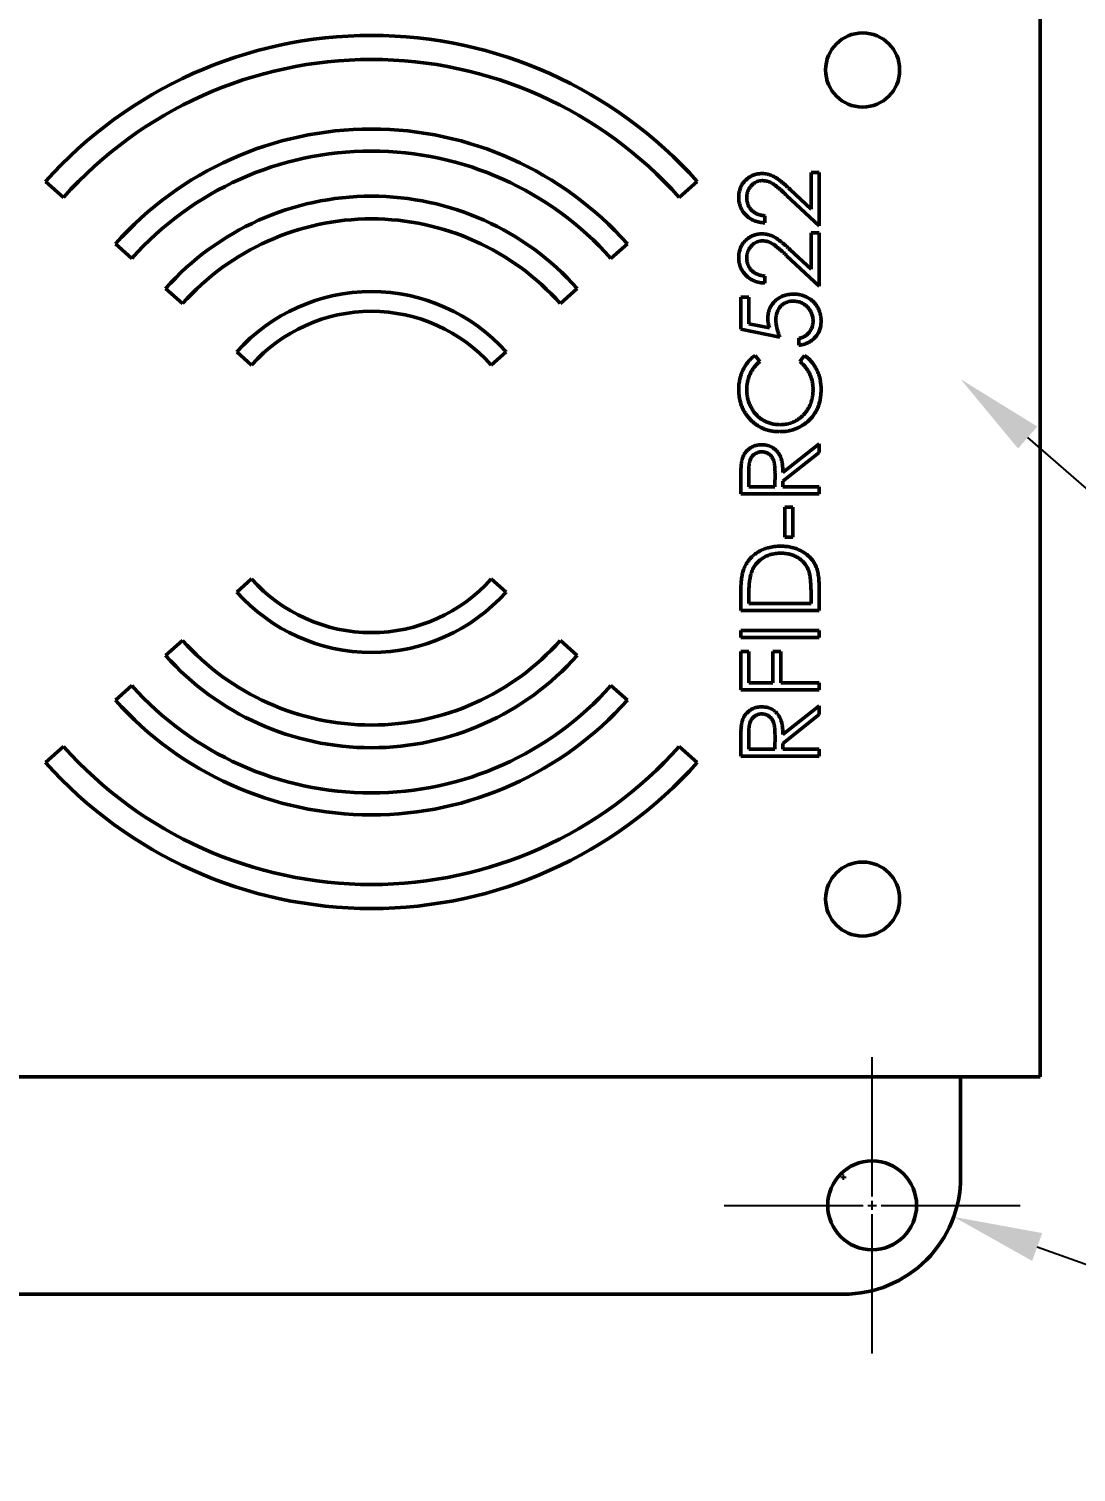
# Model space of a CAD drawing. Header units: millimetres. Extents: x 2803 to 446186229, y 1206 to 1506.
# Drawn here: x 2916.34 to 2951.72, y 1416.01 to 1464.75 of the extents above; entities that cross this region are included whole.
import ezdxf
from ezdxf import colors
from ezdxf.entities.mleader import LeaderData, LeaderLine
from ezdxf.math import Vec2, Vec3

# ---------------------------------------------------------------- set-up
doc = ezdxf.new("R2010")
doc.units = ezdxf.units.MM
doc.linetypes.add('CENTER2', pattern=[28.575, 19.05, -3.175, 3.175, -3.175])
doc.layers.add('Tonk', color=7, linetype='Continuous', lineweight=25)
doc.layers.add('Видимый контур (ГОСТ)', color=7, linetype='Continuous', lineweight=50)
doc.styles.add('GOST-2.304_Type-B_italic', font='GOST Common Italic.ttf')
doc.styles.get("Standard").update_dxf_attribs({"font": '', "width": 0.8, "oblique": 15})
doc.styles.get('Standard').set_extended_font_data('GOST type B')
doc.dimstyles.get("Standard").update_dxf_attribs({"dimtxt": 3, "dimasz": 3, "dimexe": 0.18, "dimexo": 0.0625, "dimgap": 0.09, "dimtad": 0, "dimtih": 1, "dimtoh": 1, "dimdec": 0, "dimzin": 0, "dimdsep": 46, "dimtxsty": 'GOST-2.304_Type-B_italic', "dimcen": 0.09, "dimadec": 0, "dimazin": 0, "dimtfac": 1, "dimtdec": 0, "dimtofl": 0, "dimtmove": 0, "dimatfit": 3, "dimfxl": 1, "dimtolj": 1, "dimtzin": 0, "dimarcsym": 0})

# ---------------------------------------------------------------- blocks, each defined once
blk = doc.blocks.new('*D38')
at = {"layer": 'Tonk', "color": 0, "lineweight": -2, "transparency": 16777216}
for p, q in [((2943.774, 1425.972), (2943.954, 1425.972)), ((2943.864, 1425.882), (2943.864, 1426.062)), ((2966.023, 1417.977), (2950.405, 1423.612)), ((2972.344, 1417.977), (2966.023, 1417.977))]:
    blk.add_line(p, q, dxfattribs=at)
at = {"layer": 'Tonk', "color": 0, "transparency": 16777216}
blk.add_solid([(2950.575, 1424.082), (2950.235, 1423.142), (2947.583, 1424.63)], dxfattribs=at)
at = {"layer": 'Tonk', "color": 0, "transparency": 16777216, "insert": (2974.741, 1417.977), "char_height": 3, "attachment_point": 5, "style": 'GOST-2.304_Type-B_italic'}
blk.add_mtext('\\A1;R3', dxfattribs=at)
blk = doc.blocks.new('*U39')
at = {"layer": 'Tonk', "color": 0, "linetype": 'CENTER2', "transparency": 16777216}
for p, q in [((0, 0.3), (0, 5)), ((-5, 0), (-0.3, 0)), ((0.3, 0), (5, 0)), ((0, -5), (0, -0.3))]:
    blk.add_line(p, q, dxfattribs=at)
at = {"layer": 'Tonk', "color": 0, "linetype": 'Continuous', "transparency": 16777216}
for p, q in [((-0.15, 0), (0.15, 0)), ((0, -0.15), (0, 0.15))]:
    blk.add_line(p, q, dxfattribs=at)

msp = doc.modelspace()

# ---------------------------------------------------------------- linework, layer by layer
at = {"layer": 'Видимый контур (ГОСТ)'}
for p, q in [((2950.509, 1429.365), (2950.509, 1469.365)), ((2916.912, 1459.599), (2917.516, 1459.06)), ((2938.316, 1459.06), (2938.92, 1459.599)), ((2942.765, 1459.9), (2943.037, 1459.9)), ((2942.765, 1458.669), (2942.765, 1459.9)), ((2943.037, 1459.9), (2943.037, 1458.102)), ((2943.037, 1458.102), (2941.942, 1459.128)), ((2942.059, 1459.331), (2942.765, 1458.669)), ((2941.205, 1458.442), (2941.205, 1458.204)), ((2942.765, 1457.865), (2943.037, 1457.865)), ((2942.765, 1456.634), (2942.765, 1457.865)), ((2943.037, 1457.865), (2943.037, 1456.067)), ((2919.271, 1457.496), (2919.825, 1457.003)), ((2936.008, 1457.003), (2936.562, 1457.496)), ((2943.037, 1456.067), (2941.942, 1457.093)), ((2942.059, 1457.296), (2942.765, 1456.634)), ((2941.205, 1456.406), (2941.205, 1456.169)), ((2920.964, 1455.986), (2921.536, 1455.477)), ((2934.297, 1455.477), (2934.869, 1455.986)), ((2940.391, 1454.608), (2940.391, 1455.694)), ((2940.391, 1455.694), (2940.662, 1455.694)), ((2940.662, 1455.694), (2940.662, 1454.794)), ((2941.714, 1454.337), (2940.391, 1454.608)), ((2940.662, 1454.794), (2941.358, 1454.651)), ((2942.358, 1454.066), (2942.358, 1454.303)), ((2923.368, 1453.843), (2923.866, 1453.399)), ((2931.966, 1453.399), (2932.465, 1453.843)), ((2940.876, 1453.727), (2941.035, 1453.519)), ((2942.392, 1453.519), (2942.55, 1453.727)), ((2941.816, 1449.769), (2943.037, 1450.741)), ((2943.037, 1450.741), (2943.037, 1450.448)), ((2943.037, 1450.448), (2941.816, 1449.476)), ((2940.662, 1449.779), (2940.662, 1449.283)), ((2941.544, 1449.283), (2941.548, 1449.767)), ((2940.391, 1449.045), (2940.391, 1449.575)), ((2940.662, 1449.283), (2941.544, 1449.283)), ((2941.816, 1449.476), (2941.816, 1449.283)), ((2941.816, 1449.283), (2943.037, 1449.283)), ((2943.037, 1449.283), (2943.037, 1449.045)), ((2943.037, 1449.045), (2940.391, 1449.045)), ((2941.883, 1448.604), (2942.155, 1448.604)), ((2941.883, 1447.587), (2941.883, 1448.604)), ((2942.155, 1448.604), (2942.155, 1447.587)), ((2942.155, 1447.587), (2941.883, 1447.587)), ((2923.866, 1446.177), (2923.368, 1445.733)), ((2931.966, 1446.177), (2932.465, 1445.733)), ((2943.037, 1445.931), (2943.037, 1445.111)), ((2940.391, 1445.111), (2940.391, 1445.645)), ((2940.662, 1445.534), (2940.662, 1445.348)), ((2940.662, 1445.348), (2942.765, 1445.348)), ((2942.765, 1445.348), (2942.765, 1445.652)), ((2943.037, 1445.111), (2940.391, 1445.111)), ((2940.391, 1444.432), (2943.037, 1444.432)), ((2940.391, 1444.195), (2940.391, 1444.432)), ((2943.037, 1444.432), (2943.037, 1444.195)), ((2920.964, 1443.589), (2921.536, 1444.099)), ((2934.297, 1444.099), (2934.869, 1443.589)), ((2943.037, 1444.195), (2940.391, 1444.195)), ((2940.391, 1443.72), (2940.662, 1443.72)), ((2940.391, 1442.431), (2940.391, 1443.72)), ((2940.662, 1443.72), (2940.662, 1442.668)), ((2941.476, 1443.72), (2941.748, 1443.72)), ((2941.476, 1442.668), (2941.476, 1443.72)), ((2941.748, 1443.72), (2941.748, 1442.668)), ((2919.271, 1442.079), (2919.825, 1442.573)), ((2936.008, 1442.573), (2936.562, 1442.079)), ((2943.037, 1442.431), (2940.391, 1442.431)), ((2940.662, 1442.668), (2941.476, 1442.668)), ((2941.748, 1442.668), (2943.037, 1442.668)), ((2943.037, 1442.668), (2943.037, 1442.431)), ((2941.816, 1440.916), (2943.037, 1441.888)), ((2943.037, 1441.595), (2941.816, 1440.622)), ((2943.037, 1441.888), (2943.037, 1441.595)), ((2916.912, 1439.977), (2917.516, 1440.516)), ((2938.316, 1440.516), (2938.92, 1439.977)), ((2940.391, 1440.192), (2940.391, 1440.722)), ((2940.662, 1440.926), (2940.662, 1440.43)), ((2941.544, 1440.43), (2941.548, 1440.914)), ((2941.816, 1440.622), (2941.816, 1440.43)), ((2943.037, 1440.192), (2940.391, 1440.192)), ((2940.662, 1440.43), (2941.544, 1440.43)), ((2941.816, 1440.43), (2943.037, 1440.43)), ((2943.037, 1440.43), (2943.037, 1440.192)), ((2890.509, 1429.365), (2950.509, 1429.365)), ((2947.819, 1429.365), (2947.818, 1425.974)), ((2943.863, 1422.019), (2840.305, 1422.018))]:
    msp.add_line(p, q, dxfattribs=at)
for centre, radius in [((2944.509, 1463.365), 1.25), ((2944.509, 1435.365), 1.25), ((2944.83, 1425.019), 1.5)]:
    msp.add_circle(centre, radius, dxfattribs=at)
for centre, radius, start, end in [((2927.916, 1449.788), 14.743, 41.7197, 138.2803), ((2927.916, 1449.788), 13.933, 41.7197, 138.2803), ((2927.916, 1449.788), 11.583, 41.7197, 138.2803), ((2927.916, 1449.788), 10.841, 41.7197, 138.2803), ((2927.916, 1449.788), 9.314, 41.7197, 138.2803), ((2927.916, 1449.788), 8.548, 41.7197, 138.2803), ((2927.916, 1449.788), 6.093, 41.7197, 138.2803), ((2927.916, 1449.788), 5.426, 41.7197, 138.2803), ((2927.916, 1449.788), 5.426, 221.7197, 318.2803), ((2927.916, 1449.788), 6.093, 221.7197, 318.2803), ((2927.916, 1449.788), 8.548, 221.7197, 318.2803), ((2927.916, 1449.788), 9.314, 221.7197, 318.2803), ((2927.916, 1449.788), 10.841, 221.7197, 318.2803), ((2927.916, 1449.788), 11.583, 221.7197, 318.2803), ((2927.916, 1449.788), 13.933, 221.7197, 318.2803), ((2927.916, 1449.788), 14.743, 221.7197, 318.2803), ((2943.864, 1425.972), 3.954, 269.9807, 0.0193)]:
    msp.add_arc(centre, radius, start, end, dxfattribs=at)
for points, knots in [([(2940.323, 1459.067), (2940.324, 1459.096), (2940.325, 1459.153), (2940.336, 1459.236), (2940.354, 1459.315), (2940.38, 1459.39), (2940.413, 1459.461), (2940.454, 1459.527), (2940.501, 1459.589), (2940.557, 1459.646), (2940.616, 1459.698), (2940.679, 1459.742), (2940.744, 1459.781), (2940.812, 1459.813), (2940.883, 1459.836), (2940.956, 1459.854), (2941.032, 1459.864), (2941.083, 1459.865), (2941.11, 1459.866)], [0, 0, 0, 0, 0.069475, 0.136517, 0.200789, 0.26383, 0.325735, 0.387291, 0.449509, 0.512968, 0.576275, 0.63758, 0.697903, 0.757172, 0.816599, 0.876653, 0.93729, 1, 1, 1, 1]), ([(2941.131, 1459.629), (2941.113, 1459.628), (2941.077, 1459.627), (2941.025, 1459.619), (2940.975, 1459.606), (2940.926, 1459.588), (2940.88, 1459.564), (2940.835, 1459.535), (2940.792, 1459.502), (2940.752, 1459.463), (2940.715, 1459.42), (2940.683, 1459.375), (2940.656, 1459.328), (2940.633, 1459.277), (2940.616, 1459.225), (2940.604, 1459.17), (2940.596, 1459.113), (2940.595, 1459.075), (2940.594, 1459.055)], [0, 0, 0, 0, 0.061965, 0.122122, 0.180988, 0.239933, 0.299906, 0.359989, 0.421776, 0.486576, 0.551535, 0.615018, 0.677259, 0.73973, 0.80305, 0.866495, 0.931973, 1, 1, 1, 1]), ([(2941.11, 1459.866), (2941.146, 1459.865), (2941.219, 1459.862), (2941.327, 1459.841), (2941.431, 1459.807), (2941.515, 1459.766), (2941.582, 1459.725), (2941.638, 1459.688), (2941.697, 1459.644), (2941.761, 1459.594), (2941.83, 1459.538), (2941.903, 1459.475), (2941.979, 1459.405), (2942.032, 1459.356), (2942.059, 1459.331)], [0, 0, 0, 0, 0.098702, 0.195672, 0.292422, 0.391343, 0.444462, 0.504229, 0.570352, 0.642546, 0.722288, 0.807921, 0.90047, 1, 1, 1, 1]), ([(2941.942, 1459.128), (2941.916, 1459.153), (2941.866, 1459.201), (2941.792, 1459.269), (2941.725, 1459.33), (2941.662, 1459.385), (2941.604, 1459.431), (2941.553, 1459.473), (2941.505, 1459.506), (2941.45, 1459.542), (2941.383, 1459.577), (2941.301, 1459.607), (2941.217, 1459.625), (2941.159, 1459.628), (2941.131, 1459.629)], [0, 0, 0, 0, 0.110803, 0.212829, 0.306101, 0.390647, 0.466924, 0.534481, 0.593587, 0.644557, 0.7362, 0.825024, 0.911986, 1, 1, 1, 1]), ([(2941.205, 1458.204), (2941.173, 1458.206), (2941.112, 1458.209), (2941.021, 1458.223), (2940.935, 1458.243), (2940.854, 1458.272), (2940.776, 1458.308), (2940.703, 1458.351), (2940.634, 1458.402), (2940.57, 1458.459), (2940.512, 1458.522), (2940.462, 1458.589), (2940.419, 1458.66), (2940.383, 1458.734), (2940.357, 1458.813), (2940.337, 1458.894), (2940.325, 1458.979), (2940.324, 1459.037), (2940.323, 1459.067)], [0, 0, 0, 0, 0.068791, 0.135103, 0.198979, 0.261904, 0.323495, 0.385195, 0.446969, 0.509765, 0.572251, 0.633405, 0.693251, 0.752583, 0.812579, 0.873275, 0.93555, 1, 1, 1, 1]), ([(2940.594, 1459.055), (2940.595, 1459.034), (2940.596, 1458.993), (2940.603, 1458.934), (2940.616, 1458.877), (2940.634, 1458.823), (2940.656, 1458.771), (2940.684, 1458.722), (2940.717, 1458.676), (2940.754, 1458.632), (2940.796, 1458.592), (2940.843, 1458.557), (2940.893, 1458.526), (2940.948, 1458.5), (2941.006, 1458.478), (2941.069, 1458.461), (2941.135, 1458.448), (2941.181, 1458.444), (2941.205, 1458.442)], [0, 0, 0, 0, 0.064439, 0.126547, 0.186887, 0.245878, 0.304041, 0.362191, 0.420976, 0.48066, 0.5406, 0.600689, 0.661936, 0.724443, 0.789038, 0.856314, 0.926352, 1, 1, 1, 1]), ([(2940.323, 1457.032), (2940.324, 1457.061), (2940.325, 1457.118), (2940.336, 1457.201), (2940.354, 1457.28), (2940.38, 1457.355), (2940.413, 1457.426), (2940.454, 1457.492), (2940.501, 1457.554), (2940.557, 1457.611), (2940.616, 1457.662), (2940.679, 1457.707), (2940.744, 1457.745), (2940.812, 1457.777), (2940.883, 1457.801), (2940.956, 1457.819), (2941.032, 1457.829), (2941.083, 1457.83), (2941.11, 1457.831)], [0, 0, 0, 0, 0.069475, 0.136517, 0.200789, 0.26383, 0.325735, 0.387291, 0.449509, 0.512968, 0.576275, 0.63758, 0.697903, 0.757172, 0.816599, 0.876653, 0.93729, 1, 1, 1, 1]), ([(2941.131, 1457.594), (2941.113, 1457.593), (2941.077, 1457.592), (2941.025, 1457.584), (2940.975, 1457.571), (2940.926, 1457.553), (2940.88, 1457.529), (2940.835, 1457.5), (2940.792, 1457.466), (2940.752, 1457.428), (2940.715, 1457.385), (2940.683, 1457.34), (2940.656, 1457.292), (2940.633, 1457.242), (2940.616, 1457.19), (2940.604, 1457.135), (2940.596, 1457.078), (2940.595, 1457.039), (2940.594, 1457.02)], [0, 0, 0, 0, 0.061965, 0.122122, 0.180988, 0.239933, 0.299906, 0.359989, 0.421776, 0.486576, 0.551535, 0.615018, 0.677259, 0.73973, 0.80305, 0.866495, 0.931973, 1, 1, 1, 1]), ([(2941.11, 1457.831), (2941.146, 1457.83), (2941.219, 1457.827), (2941.327, 1457.805), (2941.431, 1457.772), (2941.515, 1457.731), (2941.582, 1457.69), (2941.638, 1457.652), (2941.697, 1457.609), (2941.761, 1457.559), (2941.83, 1457.502), (2941.903, 1457.44), (2941.979, 1457.37), (2942.032, 1457.321), (2942.059, 1457.296)], [0, 0, 0, 0, 0.098702, 0.195672, 0.292422, 0.391343, 0.444462, 0.504229, 0.570352, 0.642546, 0.722288, 0.807921, 0.90047, 1, 1, 1, 1]), ([(2941.942, 1457.093), (2941.916, 1457.118), (2941.866, 1457.166), (2941.792, 1457.234), (2941.725, 1457.295), (2941.662, 1457.349), (2941.604, 1457.396), (2941.553, 1457.438), (2941.505, 1457.471), (2941.45, 1457.507), (2941.383, 1457.542), (2941.301, 1457.572), (2941.217, 1457.59), (2941.159, 1457.592), (2941.131, 1457.594)], [0, 0, 0, 0, 0.110803, 0.212829, 0.306101, 0.390647, 0.466924, 0.534481, 0.593587, 0.644557, 0.7362, 0.825024, 0.911986, 1, 1, 1, 1]), ([(2941.205, 1456.169), (2941.173, 1456.17), (2941.112, 1456.173), (2941.021, 1456.188), (2940.935, 1456.208), (2940.854, 1456.237), (2940.776, 1456.273), (2940.703, 1456.315), (2940.634, 1456.366), (2940.57, 1456.424), (2940.512, 1456.486), (2940.462, 1456.554), (2940.419, 1456.625), (2940.383, 1456.699), (2940.357, 1456.777), (2940.337, 1456.859), (2940.325, 1456.944), (2940.324, 1457.002), (2940.323, 1457.032)], [0, 0, 0, 0, 0.068791, 0.135103, 0.198979, 0.261904, 0.323495, 0.385195, 0.446969, 0.509765, 0.572251, 0.633405, 0.693251, 0.752583, 0.812579, 0.873275, 0.93555, 1, 1, 1, 1]), ([(2940.594, 1457.02), (2940.595, 1456.999), (2940.596, 1456.958), (2940.603, 1456.899), (2940.616, 1456.842), (2940.634, 1456.787), (2940.656, 1456.736), (2940.684, 1456.686), (2940.717, 1456.64), (2940.754, 1456.597), (2940.796, 1456.557), (2940.843, 1456.522), (2940.893, 1456.491), (2940.948, 1456.464), (2941.006, 1456.443), (2941.069, 1456.426), (2941.135, 1456.413), (2941.181, 1456.409), (2941.205, 1456.406)], [0, 0, 0, 0, 0.064439, 0.126547, 0.186887, 0.245878, 0.304041, 0.362191, 0.420976, 0.48066, 0.5406, 0.600689, 0.661936, 0.724443, 0.789038, 0.856314, 0.926352, 1, 1, 1, 1]), ([(2941.307, 1454.963), (2941.307, 1454.993), (2941.309, 1455.051), (2941.321, 1455.136), (2941.34, 1455.217), (2941.366, 1455.294), (2941.4, 1455.367), (2941.443, 1455.436), (2941.492, 1455.501), (2941.549, 1455.561), (2941.612, 1455.616), (2941.679, 1455.664), (2941.751, 1455.705), (2941.827, 1455.738), (2941.907, 1455.765), (2941.992, 1455.782), (2942.081, 1455.794), (2942.141, 1455.795), (2942.172, 1455.796)], [0, 0, 0, 0, 0.065808, 0.129394, 0.190894, 0.251281, 0.310815, 0.370371, 0.430768, 0.492881, 0.555104, 0.616067, 0.677256, 0.73826, 0.800762, 0.864778, 0.931045, 1, 1, 1, 1]), ([(2942.162, 1455.558), (2942.141, 1455.558), (2942.099, 1455.557), (2942.039, 1455.549), (2941.981, 1455.535), (2941.927, 1455.516), (2941.875, 1455.491), (2941.826, 1455.462), (2941.781, 1455.426), (2941.74, 1455.385), (2941.701, 1455.34), (2941.668, 1455.291), (2941.641, 1455.237), (2941.617, 1455.181), (2941.6, 1455.121), (2941.587, 1455.057), (2941.58, 1454.99), (2941.579, 1454.944), (2941.578, 1454.92)], [0, 0, 0, 0, 0.065351, 0.127916, 0.18836, 0.247216, 0.30563, 0.36377, 0.422661, 0.482687, 0.5433, 0.604118, 0.664965, 0.727413, 0.791468, 0.858055, 0.927037, 1, 1, 1, 1]), ([(2942.833, 1454.887), (2942.833, 1454.909), (2942.831, 1454.954), (2942.822, 1455.02), (2942.807, 1455.083), (2942.786, 1455.143), (2942.759, 1455.202), (2942.726, 1455.257), (2942.687, 1455.311), (2942.642, 1455.361), (2942.593, 1455.407), (2942.541, 1455.448), (2942.484, 1455.482), (2942.426, 1455.51), (2942.364, 1455.532), (2942.3, 1455.547), (2942.232, 1455.556), (2942.186, 1455.558), (2942.162, 1455.558)], [0, 0, 0, 0, 0.064207, 0.126425, 0.18768, 0.248216, 0.308305, 0.369661, 0.431699, 0.495947, 0.559758, 0.622295, 0.683911, 0.745092, 0.80674, 0.869087, 0.93329, 1, 1, 1, 1]), ([(2942.172, 1455.796), (2942.194, 1455.795), (2942.237, 1455.794), (2942.3, 1455.789), (2942.363, 1455.779), (2942.423, 1455.766), (2942.483, 1455.749), (2942.541, 1455.729), (2942.598, 1455.703), (2942.653, 1455.676), (2942.706, 1455.644), (2942.756, 1455.61), (2942.803, 1455.573), (2942.846, 1455.534), (2942.887, 1455.491), (2942.924, 1455.446), (2942.958, 1455.399), (2942.988, 1455.349), (2943.016, 1455.296), (2943.039, 1455.241), (2943.06, 1455.185), (2943.076, 1455.127), (2943.089, 1455.066), (2943.098, 1455.003), (2943.104, 1454.939), (2943.104, 1454.895), (2943.105, 1454.873)], [0, 0, 0, 0, 0.044014, 0.087434, 0.130118, 0.172554, 0.214555, 0.256298, 0.298438, 0.340849, 0.382715, 0.423924, 0.464246, 0.504074, 0.543862, 0.583567, 0.623094, 0.663229, 0.703551, 0.743938, 0.784541, 0.82575, 0.867757, 0.910745, 0.954914, 1, 1, 1, 1]), ([(2941.358, 1454.651), (2941.35, 1454.679), (2941.335, 1454.734), (2941.319, 1454.814), (2941.309, 1454.89), (2941.307, 1454.939), (2941.307, 1454.963)], [0, 0, 0, 0, 0.275068, 0.532901, 0.773973, 1, 1, 1, 1]), ([(2941.578, 1454.92), (2941.579, 1454.9), (2941.579, 1454.857), (2941.586, 1454.792), (2941.597, 1454.724), (2941.612, 1454.653), (2941.631, 1454.578), (2941.654, 1454.501), (2941.682, 1454.42), (2941.703, 1454.365), (2941.714, 1454.337)], [0, 0, 0, 0, 0.102203, 0.211023, 0.3251, 0.446502, 0.573788, 0.708901, 0.850358, 1, 1, 1, 1]), ([(2942.358, 1454.303), (2942.384, 1454.309), (2942.432, 1454.32), (2942.5, 1454.345), (2942.561, 1454.375), (2942.615, 1454.411), (2942.662, 1454.454), (2942.704, 1454.502), (2942.742, 1454.557), (2942.774, 1454.618), (2942.801, 1454.682), (2942.819, 1454.749), (2942.831, 1454.817), (2942.833, 1454.864), (2942.833, 1454.887)], [0, 0, 0, 0, 0.094687, 0.181994, 0.264377, 0.34218, 0.418618, 0.496509, 0.577369, 0.661511, 0.746733, 0.831258, 0.915206, 1, 1, 1, 1]), ([(2943.105, 1454.873), (2943.104, 1454.847), (2943.103, 1454.795), (2943.092, 1454.719), (2943.077, 1454.646), (2943.054, 1454.576), (2943.025, 1454.509), (2942.988, 1454.446), (2942.946, 1454.385), (2942.897, 1454.329), (2942.844, 1454.277), (2942.786, 1454.23), (2942.724, 1454.188), (2942.658, 1454.152), (2942.589, 1454.122), (2942.515, 1454.098), (2942.438, 1454.078), (2942.385, 1454.07), (2942.358, 1454.066)], [0, 0, 0, 0, 0.065421, 0.128708, 0.190236, 0.250724, 0.310637, 0.370766, 0.431615, 0.493523, 0.555883, 0.617342, 0.678668, 0.740711, 0.802985, 0.866803, 0.932347, 1, 1, 1, 1]), ([(2940.323, 1452.572), (2940.323, 1452.603), (2940.324, 1452.663), (2940.331, 1452.752), (2940.343, 1452.838), (2940.359, 1452.923), (2940.379, 1453.005), (2940.404, 1453.085), (2940.434, 1453.163), (2940.468, 1453.239), (2940.506, 1453.311), (2940.548, 1453.381), (2940.594, 1453.447), (2940.642, 1453.51), (2940.696, 1453.569), (2940.752, 1453.626), (2940.812, 1453.678), (2940.855, 1453.71), (2940.876, 1453.727)], [0, 0, 0, 0, 0.068548, 0.135683, 0.201215, 0.265682, 0.329267, 0.392395, 0.45507, 0.517127, 0.57879, 0.63974, 0.700192, 0.759806, 0.819628, 0.879355, 0.939512, 1, 1, 1, 1]), ([(2942.55, 1453.727), (2942.571, 1453.71), (2942.614, 1453.676), (2942.675, 1453.622), (2942.732, 1453.566), (2942.785, 1453.505), (2942.835, 1453.442), (2942.881, 1453.376), (2942.922, 1453.306), (2942.961, 1453.234), (2942.995, 1453.16), (2943.024, 1453.083), (2943.049, 1453.003), (2943.069, 1452.922), (2943.085, 1452.838), (2943.096, 1452.753), (2943.104, 1452.665), (2943.104, 1452.605), (2943.105, 1452.575)], [0, 0, 0, 0, 0.061674, 0.123053, 0.183475, 0.243727, 0.304279, 0.364863, 0.425946, 0.487391, 0.54922, 0.611144, 0.673529, 0.736961, 0.800785, 0.866013, 0.932101, 1, 1, 1, 1]), ([(2941.035, 1453.519), (2941.018, 1453.504), (2940.983, 1453.475), (2940.933, 1453.427), (2940.887, 1453.378), (2940.844, 1453.326), (2940.805, 1453.272), (2940.769, 1453.216), (2940.736, 1453.158), (2940.696, 1453.077), (2940.655, 1452.972), (2940.62, 1452.839), (2940.598, 1452.7), (2940.596, 1452.605), (2940.594, 1452.557)], [0, 0, 0, 0, 0.063163, 0.125475, 0.187121, 0.248294, 0.309295, 0.36985, 0.430973, 0.492456, 0.616148, 0.740844, 0.868183, 1, 1, 1, 1]), ([(2942.833, 1452.574), (2942.832, 1452.62), (2942.829, 1452.711), (2942.808, 1452.844), (2942.774, 1452.972), (2942.725, 1453.094), (2942.662, 1453.21), (2942.586, 1453.32), (2942.496, 1453.424), (2942.427, 1453.487), (2942.392, 1453.519)], [0, 0, 0, 0, 0.128515, 0.252949, 0.374755, 0.49594, 0.617181, 0.740909, 0.867811, 1, 1, 1, 1]), ([(2941.698, 1451.149), (2941.651, 1451.15), (2941.557, 1451.152), (2941.42, 1451.172), (2941.288, 1451.203), (2941.162, 1451.248), (2941.042, 1451.305), (2940.928, 1451.375), (2940.82, 1451.458), (2940.718, 1451.553), (2940.626, 1451.657), (2940.544, 1451.769), (2940.476, 1451.887), (2940.42, 1452.011), (2940.376, 1452.143), (2940.346, 1452.28), (2940.327, 1452.424), (2940.324, 1452.522), (2940.323, 1452.572)], [0, 0, 0, 0, 0.064558, 0.127014, 0.187955, 0.248014, 0.307748, 0.368235, 0.42947, 0.492743, 0.556258, 0.618217, 0.679655, 0.741246, 0.803415, 0.866815, 0.932328, 1, 1, 1, 1]), ([(2940.594, 1452.557), (2940.595, 1452.531), (2940.595, 1452.478), (2940.603, 1452.4), (2940.615, 1452.323), (2940.631, 1452.247), (2940.652, 1452.174), (2940.678, 1452.101), (2940.709, 1452.031), (2940.744, 1451.961), (2940.783, 1451.895), (2940.825, 1451.832), (2940.871, 1451.773), (2940.92, 1451.718), (2940.972, 1451.666), (2941.027, 1451.619), (2941.086, 1451.576), (2941.147, 1451.536), (2941.211, 1451.5), (2941.278, 1451.47), (2941.346, 1451.444), (2941.416, 1451.423), (2941.489, 1451.406), (2941.563, 1451.395), (2941.639, 1451.387), (2941.69, 1451.386), (2941.716, 1451.386)], [0, 0, 0, 0, 0.043955, 0.087502, 0.130463, 0.172752, 0.215403, 0.25765, 0.300153, 0.343121, 0.385925, 0.427686, 0.468818, 0.509492, 0.549883, 0.58998, 0.630405, 0.670869, 0.711384, 0.751627, 0.791776, 0.832459, 0.873319, 0.914543, 0.956924, 1, 1, 1, 1]), ([(2941.716, 1451.386), (2941.756, 1451.387), (2941.832, 1451.389), (2941.945, 1451.405), (2942.053, 1451.431), (2942.155, 1451.469), (2942.253, 1451.516), (2942.345, 1451.575), (2942.433, 1451.643), (2942.515, 1451.722), (2942.589, 1451.809), (2942.655, 1451.901), (2942.71, 1452), (2942.755, 1452.104), (2942.79, 1452.214), (2942.815, 1452.329), (2942.831, 1452.449), (2942.832, 1452.532), (2942.833, 1452.574)], [0, 0, 0, 0, 0.064323, 0.12629, 0.186726, 0.246146, 0.305576, 0.365429, 0.426326, 0.48884, 0.551725, 0.613919, 0.675484, 0.737334, 0.800229, 0.864502, 0.931041, 1, 1, 1, 1]), ([(2943.105, 1452.575), (2943.104, 1452.547), (2943.104, 1452.491), (2943.098, 1452.408), (2943.089, 1452.327), (2943.076, 1452.248), (2943.061, 1452.172), (2943.04, 1452.098), (2943.017, 1452.026), (2942.99, 1451.957), (2942.959, 1451.889), (2942.924, 1451.824), (2942.886, 1451.762), (2942.845, 1451.701), (2942.8, 1451.643), (2942.751, 1451.588), (2942.698, 1451.534), (2942.661, 1451.501), (2942.642, 1451.484)], [0, 0, 0, 0, 0.069663, 0.13775, 0.203917, 0.26878, 0.332414, 0.394754, 0.45618, 0.516996, 0.577396, 0.637198, 0.696999, 0.756756, 0.816554, 0.876948, 0.938132, 1, 1, 1, 1]), ([(2942.642, 1451.484), (2942.609, 1451.457), (2942.543, 1451.404), (2942.437, 1451.336), (2942.327, 1451.278), (2942.211, 1451.23), (2942.09, 1451.194), (2941.964, 1451.168), (2941.833, 1451.151), (2941.744, 1451.15), (2941.698, 1451.149)], [0, 0, 0, 0, 0.124329, 0.247156, 0.36878, 0.490734, 0.613614, 0.738958, 0.867311, 1, 1, 1, 1]), ([(2940.427, 1450.174), (2940.432, 1450.194), (2940.441, 1450.232), (2940.461, 1450.287), (2940.484, 1450.34), (2940.511, 1450.389), (2940.543, 1450.436), (2940.578, 1450.48), (2940.617, 1450.522), (2940.66, 1450.56), (2940.705, 1450.595), (2940.754, 1450.625), (2940.805, 1450.651), (2940.859, 1450.671), (2940.915, 1450.688), (2940.974, 1450.7), (2941.035, 1450.707), (2941.077, 1450.707), (2941.098, 1450.708)], [0, 0, 0, 0, 0.064217, 0.127064, 0.188745, 0.249132, 0.309453, 0.369827, 0.43065, 0.492352, 0.554072, 0.61569, 0.676798, 0.738439, 0.801317, 0.865185, 0.931641, 1, 1, 1, 1]), ([(2941.098, 1450.708), (2941.134, 1450.706), (2941.202, 1450.704), (2941.302, 1450.684), (2941.395, 1450.651), (2941.482, 1450.605), (2941.56, 1450.547), (2941.628, 1450.478), (2941.685, 1450.396), (2941.725, 1450.32), (2941.75, 1450.253), (2941.768, 1450.198), (2941.782, 1450.138), (2941.794, 1450.073), (2941.803, 1450.004), (2941.81, 1449.93), (2941.815, 1449.851), (2941.815, 1449.797), (2941.816, 1449.769)], [0, 0, 0, 0, 0.07878, 0.153721, 0.226714, 0.299191, 0.37119, 0.443006, 0.516689, 0.593217, 0.633873, 0.676989, 0.7229, 0.771959, 0.824211, 0.879379, 0.937948, 1, 1, 1, 1]), ([(2941.098, 1450.47), (2941.077, 1450.469), (2941.034, 1450.467), (2940.973, 1450.453), (2940.914, 1450.428), (2940.86, 1450.394), (2940.81, 1450.354), (2940.768, 1450.306), (2940.733, 1450.252), (2940.711, 1450.202), (2940.697, 1450.157), (2940.687, 1450.118), (2940.68, 1450.074), (2940.673, 1450.025), (2940.668, 1449.971), (2940.665, 1449.911), (2940.662, 1449.847), (2940.662, 1449.802), (2940.662, 1449.779)], [0, 0, 0, 0, 0.068814, 0.136365, 0.204019, 0.273064, 0.342913, 0.410965, 0.479169, 0.549308, 0.587652, 0.630647, 0.678879, 0.731934, 0.791111, 0.855283, 0.925086, 1, 1, 1, 1]), ([(2941.548, 1449.767), (2941.548, 1449.79), (2941.548, 1449.834), (2941.545, 1449.897), (2941.541, 1449.956), (2941.536, 1450.011), (2941.529, 1450.061), (2941.521, 1450.106), (2941.511, 1450.147), (2941.496, 1450.194), (2941.472, 1450.247), (2941.436, 1450.305), (2941.392, 1450.354), (2941.342, 1450.396), (2941.286, 1450.429), (2941.226, 1450.453), (2941.163, 1450.467), (2941.12, 1450.469), (2941.098, 1450.47)], [0, 0, 0, 0, 0.071668, 0.138913, 0.201185, 0.259124, 0.312255, 0.360682, 0.405086, 0.445102, 0.518778, 0.589462, 0.658462, 0.727283, 0.796322, 0.863175, 0.930949, 1, 1, 1, 1]), ([(2940.391, 1449.575), (2940.391, 1449.61), (2940.391, 1449.678), (2940.392, 1449.775), (2940.396, 1449.864), (2940.399, 1449.943), (2940.405, 1450.013), (2940.41, 1450.075), (2940.417, 1450.128), (2940.424, 1450.16), (2940.427, 1450.174)], [0, 0, 0, 0, 0.176258, 0.338434, 0.484822, 0.617158, 0.734698, 0.837385, 0.926372, 1, 1, 1, 1]), ([(2940.486, 1446.484), (2940.498, 1446.515), (2940.521, 1446.576), (2940.565, 1446.662), (2940.614, 1446.743), (2940.669, 1446.819), (2940.732, 1446.89), (2940.799, 1446.956), (2940.873, 1447.016), (2940.954, 1447.071), (2941.038, 1447.121), (2941.128, 1447.164), (2941.221, 1447.2), (2941.319, 1447.23), (2941.42, 1447.253), (2941.526, 1447.269), (2941.635, 1447.28), (2941.71, 1447.281), (2941.747, 1447.282)], [0, 0, 0, 0, 0.061545, 0.121694, 0.181155, 0.239875, 0.298702, 0.357647, 0.417605, 0.478494, 0.540407, 0.602345, 0.665004, 0.728559, 0.793651, 0.860534, 0.929236, 1, 1, 1, 1]), ([(2941.747, 1447.282), (2941.78, 1447.281), (2941.844, 1447.28), (2941.939, 1447.272), (2942.031, 1447.26), (2942.12, 1447.241), (2942.207, 1447.218), (2942.29, 1447.188), (2942.37, 1447.154), (2942.447, 1447.115), (2942.52, 1447.072), (2942.588, 1447.025), (2942.651, 1446.976), (2942.71, 1446.923), (2942.763, 1446.867), (2942.812, 1446.808), (2942.855, 1446.745), (2942.894, 1446.679), (2942.929, 1446.609), (2942.958, 1446.531), (2942.982, 1446.447), (2943.002, 1446.357), (2943.018, 1446.26), (2943.029, 1446.156), (2943.036, 1446.045), (2943.036, 1445.97), (2943.037, 1445.931)], [0, 0, 0, 0, 0.046081, 0.090807, 0.134295, 0.177024, 0.218823, 0.260244, 0.30108, 0.341614, 0.381583, 0.42012, 0.458075, 0.494738, 0.531195, 0.566934, 0.602713, 0.638327, 0.674853, 0.713467, 0.754442, 0.797815, 0.843989, 0.893072, 0.944963, 1, 1, 1, 1]), ([(2941.747, 1447.044), (2941.716, 1447.044), (2941.655, 1447.043), (2941.566, 1447.033), (2941.48, 1447.019), (2941.398, 1446.999), (2941.318, 1446.973), (2941.243, 1446.941), (2941.17, 1446.904), (2941.102, 1446.861), (2941.038, 1446.813), (2940.979, 1446.759), (2940.925, 1446.702), (2940.876, 1446.64), (2940.833, 1446.573), (2940.795, 1446.503), (2940.763, 1446.427), (2940.745, 1446.374), (2940.736, 1446.347)], [0, 0, 0, 0, 0.070151, 0.137813, 0.203226, 0.267174, 0.330024, 0.391794, 0.453084, 0.514334, 0.575, 0.634865, 0.694116, 0.753442, 0.813126, 0.87408, 0.936007, 1, 1, 1, 1]), ([(2942.698, 1446.408), (2942.69, 1446.432), (2942.673, 1446.48), (2942.642, 1446.549), (2942.606, 1446.613), (2942.565, 1446.673), (2942.52, 1446.729), (2942.469, 1446.782), (2942.414, 1446.831), (2942.354, 1446.875), (2942.29, 1446.915), (2942.223, 1446.949), (2942.152, 1446.979), (2942.077, 1447.003), (2941.999, 1447.021), (2941.918, 1447.034), (2941.834, 1447.043), (2941.776, 1447.044), (2941.747, 1447.044)], [0, 0, 0, 0, 0.062415, 0.123338, 0.183125, 0.241783, 0.300579, 0.35968, 0.418882, 0.479531, 0.540851, 0.602303, 0.664463, 0.727806, 0.792895, 0.859672, 0.928464, 1, 1, 1, 1]), ([(2940.391, 1445.645), (2940.391, 1445.691), (2940.392, 1445.781), (2940.396, 1445.911), (2940.403, 1446.031), (2940.414, 1446.141), (2940.427, 1446.241), (2940.443, 1446.331), (2940.462, 1446.412), (2940.479, 1446.461), (2940.486, 1446.484)], [0, 0, 0, 0, 0.164289, 0.317406, 0.458844, 0.589367, 0.707831, 0.81577, 0.91288, 1, 1, 1, 1]), ([(2940.736, 1446.347), (2940.73, 1446.325), (2940.717, 1446.278), (2940.703, 1446.201), (2940.69, 1446.114), (2940.68, 1446.017), (2940.672, 1445.911), (2940.666, 1445.794), (2940.663, 1445.668), (2940.662, 1445.58), (2940.662, 1445.534)], [0, 0, 0, 0, 0.084319, 0.179285, 0.286583, 0.405111, 0.535593, 0.67819, 0.832976, 1, 1, 1, 1]), ([(2942.765, 1445.652), (2942.765, 1445.695), (2942.765, 1445.779), (2942.762, 1445.9), (2942.756, 1446.01), (2942.749, 1446.11), (2942.74, 1446.2), (2942.729, 1446.279), (2942.716, 1446.347), (2942.704, 1446.389), (2942.698, 1446.408)], [0, 0, 0, 0, 0.171901, 0.330628, 0.475549, 0.606746, 0.725024, 0.829742, 0.921323, 1, 1, 1, 1]), ([(2940.427, 1441.321), (2940.432, 1441.34), (2940.441, 1441.379), (2940.461, 1441.434), (2940.484, 1441.486), (2940.511, 1441.536), (2940.543, 1441.583), (2940.578, 1441.627), (2940.617, 1441.669), (2940.66, 1441.706), (2940.705, 1441.742), (2940.754, 1441.772), (2940.805, 1441.797), (2940.859, 1441.818), (2940.915, 1441.834), (2940.974, 1441.846), (2941.035, 1441.853), (2941.077, 1441.854), (2941.098, 1441.854)], [0, 0, 0, 0, 0.064217, 0.127064, 0.188745, 0.249132, 0.309453, 0.369827, 0.43065, 0.492352, 0.554072, 0.61569, 0.676798, 0.738439, 0.801317, 0.865185, 0.931641, 1, 1, 1, 1]), ([(2941.098, 1441.617), (2941.077, 1441.616), (2941.034, 1441.614), (2940.973, 1441.599), (2940.914, 1441.574), (2940.86, 1441.541), (2940.81, 1441.5), (2940.768, 1441.452), (2940.733, 1441.399), (2940.711, 1441.349), (2940.697, 1441.304), (2940.687, 1441.265), (2940.68, 1441.221), (2940.673, 1441.172), (2940.668, 1441.118), (2940.665, 1441.058), (2940.662, 1440.993), (2940.662, 1440.949), (2940.662, 1440.926)], [0, 0, 0, 0, 0.068814, 0.136365, 0.204019, 0.273064, 0.342913, 0.410965, 0.479169, 0.549308, 0.587652, 0.630647, 0.678879, 0.731934, 0.791111, 0.855283, 0.925086, 1, 1, 1, 1]), ([(2941.098, 1441.854), (2941.134, 1441.853), (2941.202, 1441.851), (2941.302, 1441.831), (2941.395, 1441.798), (2941.482, 1441.752), (2941.56, 1441.694), (2941.628, 1441.624), (2941.685, 1441.543), (2941.725, 1441.467), (2941.75, 1441.4), (2941.768, 1441.344), (2941.782, 1441.284), (2941.794, 1441.22), (2941.803, 1441.15), (2941.81, 1441.076), (2941.815, 1440.998), (2941.815, 1440.944), (2941.816, 1440.916)], [0, 0, 0, 0, 0.07878, 0.153721, 0.226714, 0.299191, 0.37119, 0.443006, 0.516689, 0.593217, 0.633873, 0.676989, 0.7229, 0.771959, 0.824211, 0.879379, 0.937948, 1, 1, 1, 1]), ([(2941.548, 1440.914), (2941.548, 1440.937), (2941.548, 1440.98), (2941.545, 1441.044), (2941.541, 1441.103), (2941.536, 1441.157), (2941.529, 1441.207), (2941.521, 1441.253), (2941.511, 1441.293), (2941.496, 1441.341), (2941.472, 1441.394), (2941.436, 1441.452), (2941.392, 1441.501), (2941.342, 1441.542), (2941.286, 1441.576), (2941.226, 1441.599), (2941.163, 1441.614), (2941.12, 1441.616), (2941.098, 1441.617)], [0, 0, 0, 0, 0.071668, 0.138913, 0.201185, 0.259124, 0.312255, 0.360682, 0.405086, 0.445102, 0.518778, 0.589462, 0.658462, 0.727283, 0.796322, 0.863175, 0.930949, 1, 1, 1, 1]), ([(2940.391, 1440.722), (2940.391, 1440.757), (2940.391, 1440.825), (2940.392, 1440.922), (2940.396, 1441.01), (2940.399, 1441.09), (2940.405, 1441.16), (2940.41, 1441.222), (2940.417, 1441.275), (2940.424, 1441.307), (2940.427, 1441.321)], [0, 0, 0, 0, 0.176258, 0.338434, 0.484822, 0.617158, 0.734698, 0.837385, 0.926372, 1, 1, 1, 1])]:
    msp.add_open_spline(points, degree=3, knots=knots, dxfattribs=at)

# ---------------------------------------------------------------- block references
at = {"layer": 'Tonk', "linetype": 'CENTER2'}
msp.add_blockref('*U39', (2944.83, 1425.019), dxfattribs=at)

# ---------------------------------------------------------------- dimensions: what is measured, and where the dimension line sits
at = {"layer": 'Tonk'}
dim = msp.add_radius_dim(center=(2943.864, 1425.972), mpoint=(2947.583, 1424.63), text='R3', dimstyle='Standard', dxfattribs=at)
dim.commit()
dim.dimension.update_dxf_attribs({"geometry": '*D38', "text_midpoint": (2974.741, 1417.977), "dimtype": 164})

# ---------------------------------------------------------------- leaders
ml = msp.add_multileader_mtext('Standard', dxfattribs=at)
ml.set_content('2', color=256)
ml.set_leader_properties()
ml.build(insert=Vec2(0, 0))
ml.multileader.update_dxf_attribs({"text_left_attachment_type": 6, "text_right_attachment_type": 6, "dogleg_length": 0.36, "arrow_head_size": 3})
ctx = ml.context
ctx.base_point, ctx.char_height, ctx.arrow_head_size, ctx.landing_gap_size, ctx.plane_origin = Vec3(2971.308, 1432.788), 5, 3, 0.1, Vec3(2947.819, 1452.921)
ctx.left_attachment, ctx.right_attachment = 6, 6
notes = []
notes.append((ctx, [(0, (1, 1, 0), (2970.948, 1432.788), (1, 0), 0.36, [(0, [(2947.819, 1452.921)], 0, [])])]))
ctx.mtext.insert, ctx.mtext.flow_direction = Vec3(2971.408, 1438.788), 5
for ctx, leaders in notes:
    for number, flags, end, landing, length, lines in leaders:
        leader = LeaderData()
        leader.index, (leader.has_last_leader_line, leader.has_dogleg_vector, leader.attachment_direction) = number, flags
        leader.last_leader_point, leader.dogleg_vector, leader.dogleg_length = Vec3(end), Vec3(landing), length
        for number, points, colour, breaks in lines:
            line = LeaderLine()
            line.index, line.vertices, line.color, line.breaks = number, Vec3.list(points), colors.encode_raw_color(colour), breaks
            leader.lines.append(line)
        ctx.leaders.append(leader)

doc.saveas('drawing.dxf')
